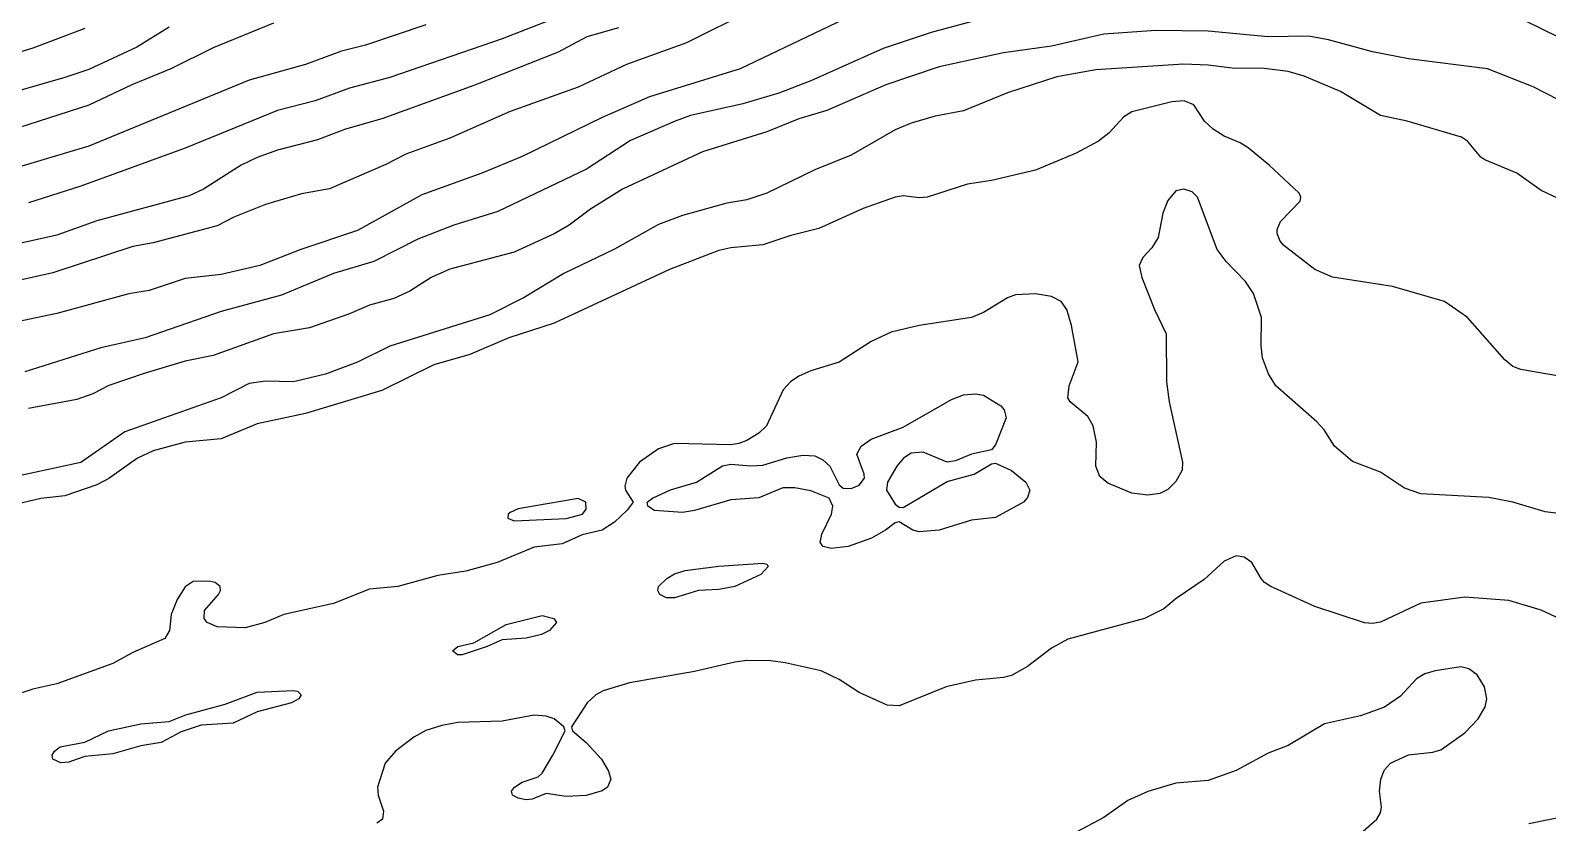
# Model space of a CAD drawing. Extents: x 474277 to 475042, y 254928 to 255625.
# Drawn here: x 474593.95 to 474622.95, y 255515.79 to 255530.93 of the extents above; entities that cross this region are included whole.
import ezdxf

# ---------------------------------------------------------------- set-up
doc = ezdxf.new("R2010")
doc.units = 0
doc.header["$MEASUREMENT"] = 0
doc.layers.add('BaseMapV2_DTM_export_MonNov09090547073261 — entities', color=1, linetype='CONTINUOUS')

msp = doc.modelspace()

# ---------------------------------------------------------------- linework, layer by layer
at = {"layer": 'BaseMapV2_DTM_export_MonNov09090547073261 — entities', "color": 15, "linetype": 'Continuous', "true_color": 0xb7484b}
for points in [[(474607.718, 255531.308, 92), (474606.491, 255530.692, 92), (474605.341, 255530.28, 92), (474604.421, 255529.847, 92), (474603.118, 255529.381, 92), (474601.967, 255528.872, 92), (474601.124, 255528.566, 92), (474600.741, 255528.366, 92), (474599.667, 255527.906, 92), (474599.13, 255527.809, 92), (474598.44, 255527.606, 92), (474597.841, 255527.36, 92), (474597.52, 255527.196, 92), (474596.293, 255526.872, 92), (474595.91, 255526.802, 92), (474594.376, 255526.302, 92), (474592.613, 255525.901, 92)], [(474598.594, 255531.071, 93), (474597.443, 255530.601, 93), (474596.632, 255530.197, 93), (474595.887, 255529.89, 93), (474595.067, 255529.501, 93), (474592.766, 255528.766, 93)], [(474601.507, 255531.04, 92.75), (474600.357, 255530.648, 92.75), (474599.897, 255530.532, 92.75), (474599.207, 255530.277, 92.75), (474598.134, 255529.982, 92.75), (474595.067, 255528.718, 92.75), (474593.226, 255528.169, 92.75)], [(474609.635, 255531.211, 91.75), (474607.518, 255530.197, 91.75), (474605.784, 255529.66, 91.75), (474604.881, 255529.268, 91.75), (474603.348, 255528.522, 91.75), (474602.581, 255528.202, 91.75), (474601.431, 255527.79, 91.75), (474600.204, 255527.108, 91.75), (474599.121, 255526.747, 91.75), (474598.336, 255526.44, 91.75), (474597.597, 255526.27, 91.75), (474596.907, 255526.191, 91.75), (474596.217, 255525.96, 91.75), (474595.833, 255525.896, 91.75), (474594.453, 255525.525, 91.75), (474593.456, 255525.312, 91.75)], [(474612.472, 255531.244, 91.5), (474611.169, 255530.891, 91.5), (474610.248, 255530.583, 91.5), (474608.868, 255529.967, 91.5), (474608.255, 255529.734, 91.5), (474607.565, 255529.525, 91.5), (474606.568, 255529.303, 91.5), (474606.273, 255529.2, 91.5), (474605.418, 255528.827, 91.5), (474604.578, 255528.28, 91.5), (474602.887, 255527.474, 91.5), (474602.044, 255527.212, 91.5), (474601.354, 255526.942, 91.5), (474600.511, 255526.515, 91.5), (474599.741, 255526.286, 91.5), (474598.747, 255525.873, 91.5), (474597.597, 255525.561, 91.5), (474596.14, 255525.059, 91.5), (474595.297, 255524.863, 91.5), (474593.84, 255524.408, 91.5)], [(474603.884, 255531.13, 92.5), (474602.964, 255530.77, 92.5), (474600.817, 255530.03, 92.5), (474600.05, 255529.826, 92.5), (474599.393, 255529.584, 92.5), (474598.67, 255529.399, 92.5), (474596.907, 255528.684, 92.5), (474594.913, 255527.956, 92.5), (474593.916, 255527.634, 92.5)], [(474623.82, 255530.48, 91.5), (474622.517, 255531.112, 91.5)], [(474596.6, 255530.992, 93.25), (474595.987, 255530.61, 93.25), (474595.067, 255530.185, 93.25), (474594.606, 255530.029, 93.25), (474592.523, 255529.43, 93.25)], [(474605.188, 255530.983, 92.25), (474604.582, 255530.81, 92.25), (474604.038, 255530.514, 92.25), (474602.427, 255529.88, 92.25), (474600.664, 255529.243, 92.25), (474599.974, 255529.042, 92.25), (474599.437, 255528.84, 92.25), (474598.67, 255528.643, 92.25), (474598.287, 255528.505, 92.25), (474597.975, 255528.357, 92.25), (474597.256, 255527.897, 92.25), (474596.983, 255527.77, 92.25), (474595.22, 255527.291, 92.25), (474594.453, 255527.02, 92.25), (474592.536, 255526.591, 92.25)], [(474594.99, 255530.966, 93.5), (474593.993, 255530.589, 93.5), (474593.303, 255530.384, 93.5)], [(474624.127, 255529.106, 91.25), (474622.67, 255529.854, 91.25), (474621.798, 255530.197, 91.25), (474620.293, 255530.39, 91.25), (474619.603, 255530.522, 91.25), (474618.759, 255530.751, 91.25), (474618.376, 255530.824, 91.25), (474617.609, 255530.81, 91.25), (474616.459, 255530.915, 91.25), (474615.462, 255530.932, 91.25), (474614.466, 255530.858, 91.25), (474613.469, 255530.627, 91.25), (474612.549, 255530.5, 91.25), (474611.322, 255530.238, 91.25), (474610.3, 255529.89, 91.25), (474609.175, 255529.403, 91.25), (474608.638, 255529.243, 91.25), (474608.025, 255528.99, 91.25), (474606.798, 255528.614, 91.25), (474605.264, 255527.9, 91.25), (474604.655, 255527.513, 91.25), (474604.246, 255527.207, 91.25), (474603.961, 255527.046, 91.25), (474603.194, 255526.697, 91.25), (474601.967, 255526.37, 91.25), (474601.608, 255526.21, 91.25), (474601.201, 255525.947, 91.25), (474600.894, 255525.806, 91.25), (474600.434, 255525.678, 91.25), (474600.05, 255525.514, 91.25), (474599.284, 255525.251, 91.25), (474598.594, 255525.136, 91.25), (474597.443, 255524.717, 91.25), (474596.907, 255524.61, 91.25), (474596.14, 255524.38, 91.25), (474595.45, 255524.148, 91.25), (474595.143, 255523.986, 91.25), (474594.836, 255523.877, 91.25), (474593.916, 255523.705, 91.25)], [(474623.424, 255527.59, 91), (474622.823, 255527.87, 91), (474622.363, 255528.206, 91), (474621.75, 255528.457, 91), (474621.672, 255528.51, 91), (474621.419, 255528.817, 91), (474621.305, 255528.893, 91), (474620.264, 255529.2, 91), (474619.756, 255529.305, 91), (474618.989, 255529.767, 91), (474618.299, 255530.056, 91), (474617.993, 255530.147, 91), (474617.533, 255530.204, 91), (474616.919, 255530.209, 91), (474616.459, 255530.266, 91), (474615.999, 255530.283, 91), (474614.312, 255530.18, 91), (474613.571, 255530.044, 91), (474612.628, 255529.737, 91), (474611.782, 255529.392, 91), (474611.245, 255529.29, 91), (474610.785, 255529.16, 91), (474610.478, 255529.029, 91), (474609.635, 255528.55, 91), (474608.945, 255528.266, 91), (474608.025, 255527.819, 91), (474607.641, 255527.695, 91), (474607.258, 255527.627, 91), (474606.415, 255527.397, 91), (474605.955, 255527.222, 91), (474605.111, 255526.751, 91), (474604.147, 255526.286, 91), (474603.388, 255525.826, 91), (474602.734, 255525.496, 91), (474600.817, 255524.896, 91), (474600.204, 255524.594, 91), (474599.59, 255524.362, 91), (474598.977, 255524.215, 91), (474598.44, 255524.231, 91), (474598.134, 255524.183, 91), (474597.597, 255523.912, 91), (474595.757, 255523.259, 91), (474594.913, 255522.676, 91), (474593.38, 255522.345, 91)], [(474623.207, 255524.317, 90.75), (474622.44, 255524.451, 90.75), (474622.287, 255524.508, 90.75), (474622.133, 255524.636, 90.75), (474621.415, 255525.443, 90.75), (474620.979, 255525.75, 90.75), (474619.986, 255526.04, 90.75), (474618.836, 255526.219, 90.75), (474618.499, 255526.363, 90.75), (474617.905, 255526.823, 90.75), (474617.839, 255526.901, 90.75), (474617.779, 255527.053, 90.75), (474617.78, 255527.13, 90.75), (474617.846, 255527.283, 90.75), (474618.217, 255527.667, 90.75), (474618.231, 255527.743, 90.75), (474618.199, 255527.82, 90.75), (474617.627, 255528.357, 90.75), (474617.226, 255528.686, 90.75), (474617.073, 255528.783, 90.75), (474616.766, 255528.908, 90.75), (474616.554, 255529.047, 90.75), (474616.392, 255529.2, 90.75), (474616.187, 255529.507, 90.75), (474616.002, 255529.584, 90.75), (474615.769, 255529.566, 90.75), (474615.002, 255529.376, 90.75), (474614.846, 255529.277, 90.75), (474614.565, 255528.97, 90.75), (474614.367, 255528.817, 90.75), (474613.938, 255528.587, 90.75), (474613.162, 255528.258, 90.75), (474612.319, 255528.061, 90.75), (474611.859, 255527.995, 90.75), (474611.092, 255527.742, 90.75), (474610.938, 255527.732, 90.75), (474610.632, 255527.772, 90.75), (474610.478, 255527.747, 90.75), (474609.865, 255527.526, 90.75), (474609.022, 255527.145, 90.75), (474608.485, 255527.014, 90.75), (474607.948, 255526.833, 90.75), (474607.335, 255526.778, 90.75), (474607.105, 255526.723, 90.75), (474606.163, 255526.363, 90.75), (474603.961, 255525.338, 90.75), (474603.091, 255525.06, 90.75), (474602.351, 255524.741, 90.75), (474601.661, 255524.538, 90.75), (474600.664, 255524.051, 90.75), (474599.207, 255523.609, 90.75), (474598.287, 255523.411, 90.75), (474597.597, 255523.124, 90.75), (474596.907, 255523.062, 90.75), (474596.293, 255522.899, 90.75), (474595.996, 255522.759, 90.75), (474595.45, 255522.37, 90.75), (474595.22, 255522.25, 90.75), (474594.606, 255522.038, 90.75), (474594.146, 255521.984, 90.75), (474593.533, 255521.839, 90.75)], [(474623.207, 255521.695, 90.5), (474622.9, 255521.734, 90.5), (474622.287, 255521.92, 90.5), (474621.827, 255522.003, 90.5), (474620.523, 255522.075, 90.5), (474620.216, 255522.182, 90.5), (474619.756, 255522.488, 90.5), (474619.22, 255522.697, 90.5), (474618.877, 255522.989, 90.5), (474618.677, 255523.296, 90.5), (474618.538, 255523.449, 90.5), (474617.756, 255524.14, 90.5), (474617.617, 255524.37, 90.5), (474617.5, 255524.676, 90.5), (474617.474, 255524.906, 90.5), (474617.481, 255525.443, 90.5), (474617.326, 255525.903, 90.5), (474617.176, 255526.133, 90.5), (474616.802, 255526.516, 90.5), (474616.633, 255526.747, 90.5), (474616.257, 255527.743, 90.5), (474616.152, 255527.844, 90.5), (474615.999, 255527.896, 90.5), (474615.846, 255527.866, 90.5), (474615.692, 255527.679, 90.5), (474615.594, 255527.437, 90.5), (474615.508, 255526.977, 90.5), (474615.386, 255526.777, 90.5), (474615.211, 255526.593, 90.5), (474615.145, 255526.44, 90.5), (474615.192, 255526.21, 90.5), (474615.436, 255525.596, 90.5), (474615.66, 255525.136, 90.5), (474615.664, 255524.216, 90.5), (474615.717, 255523.833, 90.5), (474615.97, 255522.683, 90.5), (474615.961, 255522.529, 90.5), (474615.846, 255522.309, 90.5), (474615.692, 255522.156, 90.5), (474615.539, 255522.081, 90.5), (474615.309, 255522.052, 90.5), (474615.002, 255522.092, 90.5), (474614.542, 255522.277, 90.5), (474614.389, 255522.408, 90.5), (474614.314, 255522.606, 90.5), (474614.324, 255523.066, 90.5), (474614.266, 255523.373, 90.5), (474614.159, 255523.552, 90.5), (474613.821, 255523.833, 90.5), (474613.781, 255523.91, 90.5), (474613.805, 255524.14, 90.5), (474613.974, 255524.6, 90.5), (474613.85, 255525.29, 90.5), (474613.759, 255525.596, 90.5), (474613.651, 255525.75, 90.5), (474613.469, 255525.845, 90.5), (474613.162, 255525.898, 90.5), (474612.779, 255525.878, 90.5), (474612.625, 255525.821, 90.5), (474612.165, 255525.54, 90.5), (474611.935, 255525.447, 90.5), (474610.938, 255525.291, 90.5), (474610.402, 255525.167, 90.5), (474610.018, 255524.986, 90.5), (474609.405, 255524.591, 90.5), (474608.868, 255524.427, 90.5), (474608.638, 255524.326, 90.5), (474608.477, 255524.216, 90.5), (474608.339, 255524.063, 90.5), (474608.018, 255523.373, 90.5), (474607.871, 255523.233, 90.5), (474607.641, 255523.098, 90.5), (474607.488, 255523.037, 90.5), (474607.335, 255523.015, 90.5), (474606.261, 255523.035, 90.5), (474605.955, 255522.933, 90.5), (474605.593, 255522.683, 90.5), (474605.348, 255522.376, 90.5), (474605.309, 255522.223, 90.5), (474605.323, 255522.146, 90.5), (474605.473, 255521.916, 90.5), (474605.355, 255521.763, 90.5), (474605.114, 255521.533, 90.5), (474604.881, 255521.379, 90.5), (474604.498, 255521.294, 90.5), (474604.114, 255521.12, 90.5), (474603.578, 255521.059, 90.5), (474602.868, 255520.766, 90.5), (474602.274, 255520.599, 90.5), (474601.737, 255520.518, 90.5), (474600.971, 255520.305, 90.5), (474600.434, 255520.252, 90.5), (474599.744, 255519.983, 90.5), (474598.792, 255519.769, 90.5), (474598.433, 255519.616, 90.5), (474598.057, 255519.513, 90.5), (474597.52, 255519.534, 90.5), (474597.327, 255519.616, 90.5), (474597.269, 255519.692, 90.5), (474597.28, 255519.846, 90.5), (474597.543, 255520.152, 90.5), (474597.586, 255520.229, 90.5), (474597.574, 255520.306, 90.5), (474597.483, 255520.382, 90.5), (474597.367, 255520.41, 90.5), (474597.06, 255520.402, 90.5), (474596.907, 255520.301, 90.5), (474596.753, 255520.059, 90.5), (474596.638, 255519.769, 90.5), (474596.609, 255519.462, 90.5), (474596.52, 255519.309, 90.5), (474595.91, 255519.043, 90.5), (474595.527, 255518.833, 90.5), (474594.453, 255518.446, 90.5), (474593.993, 255518.342, 90.5), (474593.073, 255518.04, 90.5)], [(474609.582, 255521.072, 90.5), (474609.252, 255521.029, 90.5), (474609.103, 255521.072, 90.5), (474609.047, 255521.149, 90.5), (474609.078, 255521.303, 90.5), (474609.262, 255521.686, 90.5), (474609.287, 255521.839, 90.5), (474609.215, 255521.993, 90.5), (474608.868, 255522.136, 90.5), (474608.562, 255522.193, 90.5), (474608.331, 255522.19, 90.5), (474607.871, 255522.001, 90.5), (474607.335, 255521.964, 90.5), (474606.645, 255521.759, 90.5), (474606.415, 255521.72, 90.5), (474605.878, 255521.756, 90.5), (474605.749, 255521.839, 90.5), (474605.736, 255521.916, 90.5), (474605.838, 255521.993, 90.5), (474606.185, 255522.15, 90.5), (474606.678, 255522.299, 90.5), (474607.181, 255522.613, 90.5), (474607.335, 255522.641, 90.5), (474607.718, 255522.61, 90.5), (474607.948, 255522.624, 90.5), (474608.408, 255522.767, 90.5), (474608.715, 255522.818, 90.5), (474608.945, 255522.801, 90.5), (474609.098, 255522.728, 90.5), (474609.228, 255522.606, 90.5), (474609.405, 255522.251, 90.5), (474609.482, 255522.186, 90.5), (474609.635, 255522.178, 90.5), (474609.788, 255522.244, 90.5), (474609.89, 255522.376, 90.5), (474609.887, 255522.453, 90.5), (474609.746, 255522.836, 90.5), (474609.828, 255522.989, 90.5), (474610.018, 255523.123, 90.5), (474610.632, 255523.347, 90.5), (474611.552, 255523.876, 90.5), (474611.782, 255523.969, 90.5), (474612.012, 255523.985, 90.5), (474612.165, 255523.961, 90.5), (474612.495, 255523.756, 90.5), (474612.562, 255523.679, 90.5), (474612.597, 255523.526, 90.5), (474612.395, 255523.014, 90.5), (474612.319, 255522.917, 90.5), (474611.935, 255522.836, 90.5), (474611.629, 255522.706, 90.5), (474611.475, 255522.68, 90.5), (474611.015, 255522.871, 90.5), (474610.785, 255522.853, 90.5), (474610.638, 255522.759, 90.5), (474610.513, 255522.606, 90.5), (474610.331, 255522.299, 90.5), (474610.31, 255522.146, 90.5), (474610.478, 255521.877, 90.5), (474610.555, 255521.82, 90.5), (474610.632, 255521.816, 90.5), (474611.475, 255522.315, 90.5), (474611.988, 255522.453, 90.5), (474612.319, 255522.65, 90.5), (474612.395, 255522.662, 90.5), (474612.702, 255522.519, 90.5), (474612.979, 255522.299, 90.5), (474613.052, 255522.146, 90.5), (474613.009, 255522.008, 90.5), (474612.932, 255521.92, 90.5), (474612.395, 255521.623, 90.5), (474611.935, 255521.573, 90.5), (474611.322, 255521.38, 90.5), (474610.938, 255521.352, 90.5), (474610.816, 255521.379, 90.5), (474610.555, 255521.54, 90.5), (474610.478, 255521.523, 90.5), (474610.295, 255521.379, 90.5), (474610.023, 255521.226, 90.5), (474609.582, 255521.072, 90.5)], [(474604.191, 255521.603, 90.5), (474604.505, 255521.686, 90.5), (474604.574, 255521.783, 90.5), (474604.566, 255521.916, 90.5), (474604.421, 255521.986, 90.5), (474603.271, 255521.79, 90.5), (474603.118, 255521.72, 90.5), (474603.081, 255521.686, 90.5), (474603.075, 255521.609, 90.5), (474603.194, 255521.563, 90.5), (474604.191, 255521.603, 90.5)], [(474623.36, 255519.607, 90.25), (474622.823, 255519.853, 90.25), (474622.21, 255520.036, 90.25), (474621.366, 255520.1, 90.25), (474620.523, 255519.987, 90.25), (474619.756, 255519.627, 90.25), (474619.603, 255519.597, 90.25), (474619.45, 255519.609, 90.25), (474618.498, 255519.922, 90.25), (474617.657, 255520.306, 90.25), (474617.536, 255520.382, 90.25), (474617.475, 255520.459, 90.25), (474617.298, 255520.766, 90.25), (474617.149, 255520.868, 90.25), (474616.996, 255520.893, 90.25), (474616.766, 255520.787, 90.25), (474616.382, 255520.439, 90.25), (474615.848, 255520.076, 90.25), (474615.616, 255519.881, 90.25), (474615.243, 255519.692, 90.25), (474613.776, 255519.299, 90.25), (474613.469, 255519.128, 90.25), (474613.009, 255518.78, 90.25), (474612.702, 255518.606, 90.25), (474612.549, 255518.564, 90.25), (474612.012, 255518.515, 90.25), (474611.456, 255518.389, 90.25), (474610.555, 255518.024, 90.25), (474610.325, 255518.038, 90.25), (474609.788, 255518.281, 90.25), (474609.405, 255518.529, 90.25), (474609.063, 255518.696, 90.25), (474608.379, 255518.849, 90.25), (474608.101, 255518.884, 90.25), (474607.641, 255518.89, 90.25), (474607.411, 255518.862, 90.25), (474606.645, 255518.683, 90.25), (474605.399, 255518.465, 90.25), (474604.895, 255518.312, 90.25), (474604.755, 255518.235, 90.25), (474604.589, 255518.082, 90.25), (474604.293, 255517.622, 90.25), (474604.311, 255517.545, 90.25), (474604.574, 255517.326, 90.25), (474604.867, 255517.009, 90.25), (474604.999, 255516.779, 90.25), (474605.042, 255516.625, 90.25), (474604.982, 255516.472, 90.25), (474604.881, 255516.4, 90.25), (474604.574, 255516.311, 90.25), (474604.191, 255516.294, 90.25), (474603.808, 255516.351, 90.25), (474603.541, 255516.242, 90.25), (474603.424, 255516.23, 90.25), (474603.271, 255516.259, 90.25), (474603.165, 255516.319, 90.25), (474603.148, 255516.395, 90.25), (474603.2, 255516.472, 90.25), (474603.348, 255516.564, 90.25), (474603.654, 255516.669, 90.25), (474603.731, 255516.737, 90.25), (474603.936, 255517.085, 90.25), (474604.173, 255517.545, 90.25), (474604.146, 255517.622, 90.25), (474603.959, 255517.775, 90.25), (474603.808, 255517.831, 90.25), (474603.578, 255517.85, 90.25), (474602.964, 255517.73, 90.25), (474602.121, 255517.708, 90.25), (474601.814, 255517.652, 90.25), (474601.507, 255517.552, 90.25), (474601.277, 255517.424, 90.25), (474600.927, 255517.162, 90.25), (474600.73, 255516.932, 90.25), (474600.582, 255516.472, 90.25), (474600.597, 255516.319, 90.25), (474600.699, 255516.012, 90.25), (474600.68, 255515.859, 90.25), (474600.569, 255515.782, 90.25)], [(474606.474, 255520.152, 90.5), (474606.261, 255520.089, 90.5), (474606.108, 255520.089, 90.5), (474605.981, 255520.152, 90.5), (474605.94, 255520.229, 90.5), (474605.958, 255520.306, 90.5), (474606.117, 255520.459, 90.5), (474606.261, 255520.548, 90.5), (474606.463, 255520.612, 90.5), (474607.105, 255520.696, 90.5), (474607.948, 255520.752, 90.5), (474608.025, 255520.734, 90.5), (474608.051, 255520.689, 90.5), (474607.909, 255520.536, 90.5), (474607.411, 255520.307, 90.5), (474607.105, 255520.251, 90.5), (474606.721, 255520.226, 90.5), (474606.474, 255520.152, 90.5)], [(474602.2, 255519.002, 90.5), (474602.111, 255519.002, 90.5), (474602.015, 255519.079, 90.5), (474602.118, 255519.156, 90.5), (474602.427, 255519.228, 90.5), (474603.041, 255519.58, 90.5), (474603.731, 255519.749, 90.5), (474603.956, 255519.692, 90.5), (474604.005, 255519.616, 90.5), (474603.869, 255519.462, 90.5), (474603.716, 255519.386, 90.5), (474603.424, 255519.316, 90.5), (474602.964, 255519.285, 90.5), (474602.682, 255519.156, 90.5), (474602.2, 255519.002, 90.5)], [(474619.373, 255515.588, 90), (474619.683, 255515.859, 90), (474619.756, 255515.981, 90), (474619.775, 255516.089, 90), (474619.739, 255516.395, 90), (474619.762, 255516.625, 90), (474619.833, 255516.803, 90), (474619.947, 255516.932, 90), (474620.293, 255517.086, 90), (474620.753, 255517.141, 90), (474620.906, 255517.187, 90), (474621.366, 255517.509, 90), (474621.622, 255517.775, 90), (474621.758, 255518.005, 90), (474621.785, 255518.159, 90), (474621.74, 255518.389, 90), (474621.6, 255518.619, 90), (474621.443, 255518.731, 90), (474621.29, 255518.768, 90), (474620.797, 255518.696, 90), (474620.6, 255518.634, 90), (474620.446, 255518.544, 90), (474620.14, 255518.209, 90), (474619.833, 255518, 90), (474619.373, 255517.832, 90), (474618.683, 255517.68, 90), (474617.993, 255517.266, 90), (474617.609, 255517.121, 90), (474616.996, 255516.792, 90), (474616.459, 255516.601, 90), (474615.846, 255516.547, 90), (474615.309, 255516.388, 90), (474614.926, 255516.217, 90), (474614.466, 255515.889, 90), (474613.852, 255515.568, 90)], [(474594.844, 255517.009, 90.5), (474594.683, 255516.951, 90.5), (474594.53, 255516.939, 90.5), (474594.376, 255517.007, 90.5), (474594.364, 255517.085, 90.5), (474594.41, 255517.162, 90.5), (474594.518, 255517.239, 90.5), (474594.99, 255517.333, 90.5), (474595.443, 255517.545, 90.5), (474596.063, 255517.684, 90.5), (474596.6, 255517.726, 90.5), (474596.921, 255517.852, 90.5), (474597.674, 255518.055, 90.5), (474598.287, 255518.284, 90.5), (474598.977, 255518.316, 90.5), (474599.054, 255518.306, 90.5), (474599.125, 255518.235, 90.5), (474599.081, 255518.159, 90.5), (474598.943, 255518.082, 90.5), (474598.287, 255517.912, 90.5), (474597.827, 255517.697, 90.5), (474597.213, 255517.657, 90.5), (474596.83, 255517.529, 90.5), (474596.447, 255517.327, 90.5), (474596.063, 255517.258, 90.5), (474595.527, 255517.107, 90.5), (474594.99, 255517.06, 90.5), (474594.844, 255517.009, 90.5)], [(474624.127, 255516.08, 90), (474622.593, 255515.769, 90)]]:
    msp.add_polyline3d(points, dxfattribs=at)

doc.saveas('drawing.dxf')
